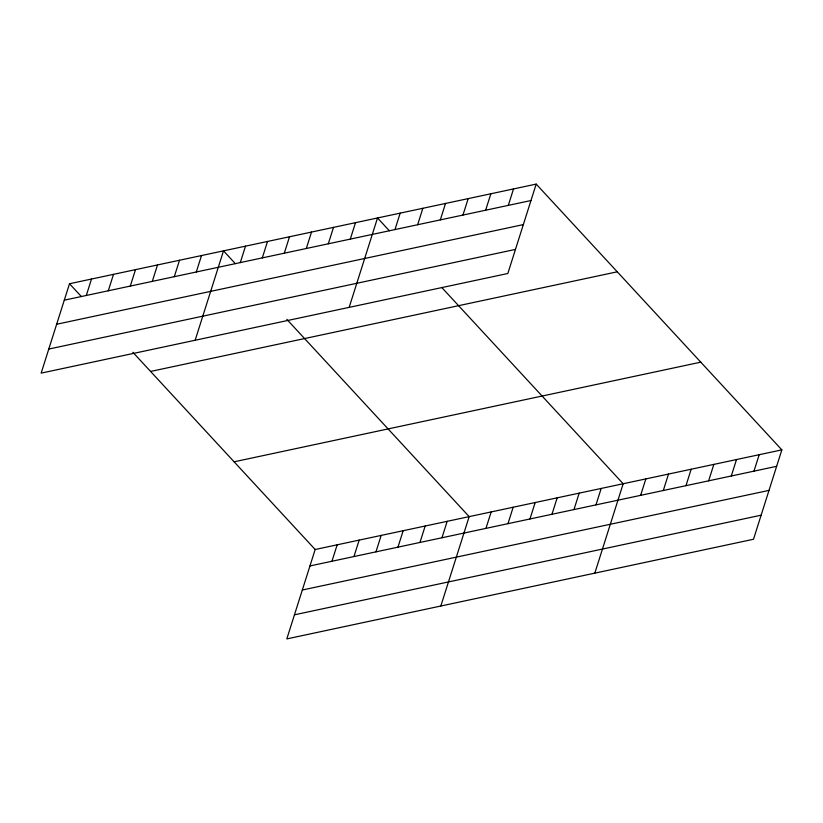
<?xml version="1.0" encoding="UTF-8"?>
<svg xmlns="http://www.w3.org/2000/svg" width="823" height="823" viewBox="0 0 823 823"><rect width="100%" height="100%" fill="white"/><g stroke="black" fill="none" stroke-linecap="round" stroke-linejoin="round"><path stroke-width="1.23" d="M69.502 283.74L41.15 373.128L507.832 273.493L536.185 184.095L69.502 283.74L81.333 296.527M86.292 295.478L91.507 279.038M108.297 290.776L113.512 274.337M130.291 286.085L135.507 269.646M152.296 281.384L157.512 264.944M174.301 276.682L179.507 260.253M196.296 271.991L201.512 255.552M195.154 340.249L223.517 250.85L235.337 263.648M240.295 262.599L245.511 246.159M262.3 257.897L267.516 241.458M284.305 253.196L289.511 236.767M306.3 248.505L311.516 232.065M328.305 243.803L333.521 227.364M350.3 239.112L355.515 222.673M349.158 307.37L377.52 217.972L389.341 230.769M394.968 229.576L400.184 213.136M417.642 224.73L422.847 208.291M781.85 449.872L315.168 549.507L286.816 638.905L753.498 539.26L781.85 449.872L536.185 184.095M331.957 561.245L337.173 544.816M440.305 219.895L445.521 203.456M353.952 556.554L359.167 540.114M462.968 215.05L468.184 198.621M375.957 551.852L381.172 535.413M485.642 210.215L490.858 193.775M397.962 547.161L403.167 530.722M508.305 205.369L513.521 188.94M419.956 542.46L425.172 526.02M441.961 537.758L447.177 521.329M440.819 606.026L469.172 516.628L286.846 319.375M485.961 528.366L491.177 511.927M507.966 523.675L513.171 507.235M529.961 518.974L535.176 502.534M551.966 514.272L557.181 497.843M573.96 509.581L579.176 493.142M595.965 504.88L601.181 488.44M594.823 573.137L623.176 483.749L441.694 287.412M640.633 495.343L645.849 478.904M663.297 490.508L668.513 474.069M685.971 485.663L691.176 469.233M708.634 480.827L713.85 464.388M731.297 475.982L736.513 459.553M753.971 471.147L759.187 454.708M64.297 300.169L530.979 200.534M56.653 324.252L523.335 224.607M48.783 349.055L515.465 249.41M150.578 371.44L617.26 271.806M234.102 461.806L700.785 362.161M309.952 565.946L776.634 466.312M302.319 590.019L769.001 490.385M294.449 614.822L761.131 515.188M132.842 352.254L315.168 549.507"/></g></svg>
